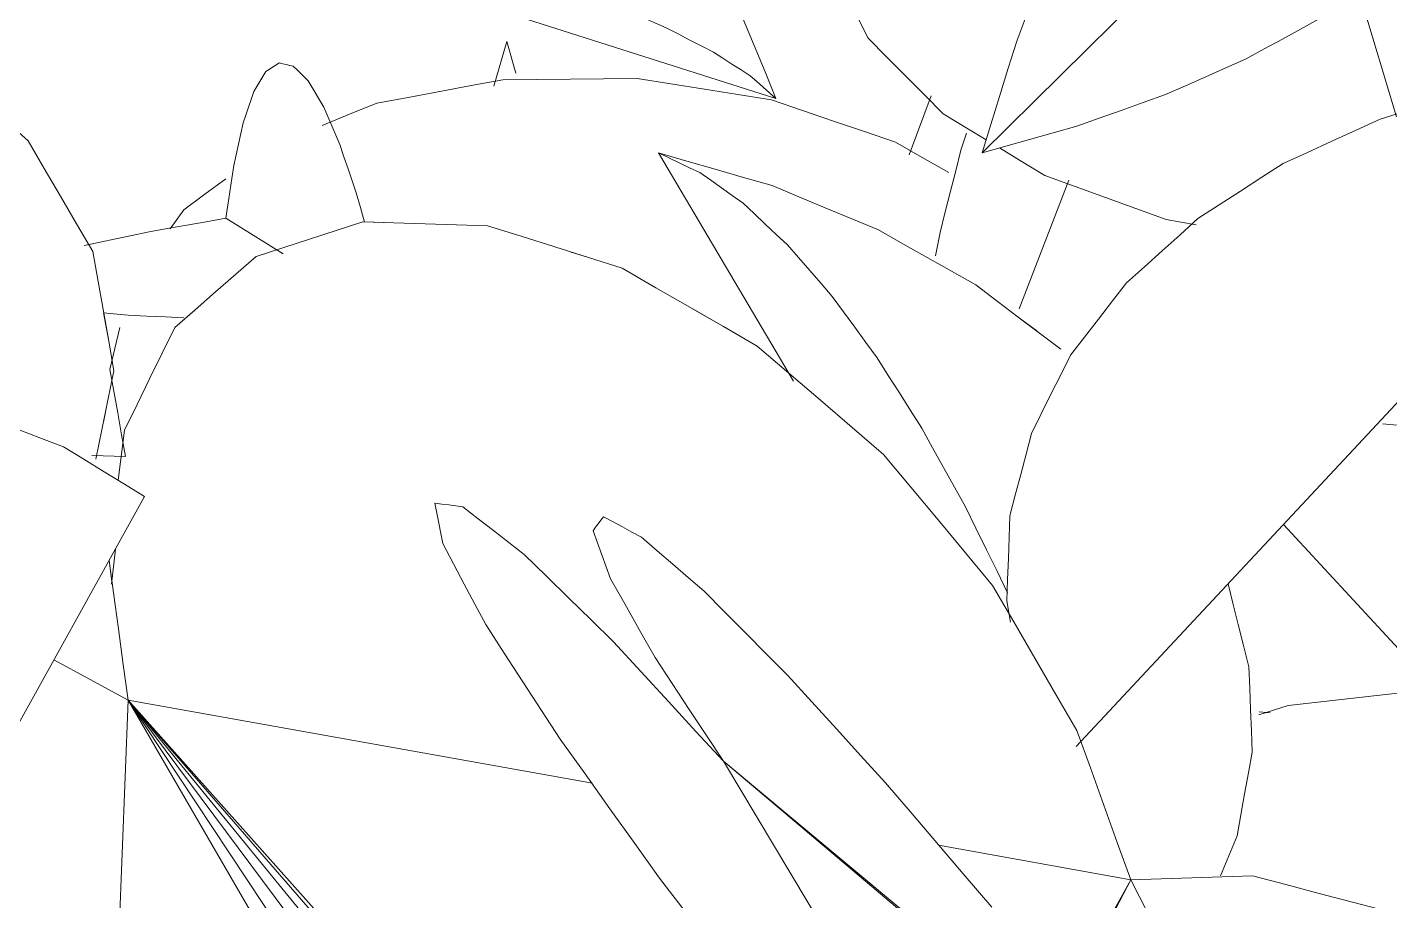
# Model space of a CAD drawing. Header units: metres. Extents: x -18.34 to -13.25, y -25.49 to -16.26.
# Drawn here: x -14.51803 to -14.46926, y -21.22806 to -21.19679 of the extents above; entities that cross this region are included whole.
import ezdxf

# ---------------------------------------------------------------- set-up
doc = ezdxf.new("R2010")
doc.units = ezdxf.units.M
doc.layers.add('Importações nas famílias', color=7, linetype='Continuous', lineweight=5)
doc.layers.add('Vegetação', color=7, linetype='Continuous', lineweight=5)

# ---------------------------------------------------------------- blocks, each defined once
blk = doc.blocks.new('Planta_pergolado_12200 - plantas pergolado_skp_Component_12-V3495-Pavimento 02 - Executivo')
at = {"layer": 'Importações nas famílias', "color": 9}
for p, q in [((0.12221, 0.078931), (0.121752, 0.078163)), ((0.121689, 0.078058), (0.121294, 0.077395)), ((0.120836, 0.076627), (0.120378, 0.075859))]:
    blk.add_line(p, q, dxfattribs=at)
at = {"layer": 'Importações nas famílias', "color": 9, "flags": 128}
for points in [[(0.132108, 0.086343), (0.131421, 0.086087), (0.130734, 0.085832), (0.130047, 0.085577), (0.129423, 0.085345)], [(0.133522, 0.08655), (0.132815, 0.086446), (0.132108, 0.086343)], [(0.120378, 0.075859), (0.120008, 0.075001), (0.119639, 0.074143), (0.119269, 0.073285), (0.118899, 0.072427)], [(0.118899, 0.072427), (0.118627, 0.071499), (0.118354, 0.070571), (0.118081, 0.069644), (0.117809, 0.068716)], [(0.117809, 0.068716), (0.11764, 0.06774), (0.11747, 0.066764)]]:
    blk.add_lwpolyline(points, dxfattribs=at)
blk = doc.blocks.new('Planta_pergolado_12200 - plantas pergolado_skp_Component_16-V3498-Pavimento 02 - Executivo')
blk.add_blockref('Planta_pergolado_12200 - plantas pergolado_skp_Component_12-V3495-Pavimento 02 - Executivo', (0, 0))
blk = doc.blocks.new('Planta_pergolado_12200 - plantas pergolado_skp_Component_17-V1516-Pavimento 02 - Executivo')
at = {"layer": 'Importações nas famílias', "color": 9}
for p, q in [((0.132379, 0.092877), (0.127242, 0.086978)), ((0.12142, 0.048829), (0.120741, 0.049209)), ((0.129258, 0.047032), (0.129164, 0.048161)), ((0.133467, 0.048161), (0.13229, 0.048161))]:
    blk.add_line(p, q, dxfattribs=at)
at = {"layer": 'Importações nas famílias', "color": 9, "flags": 128}
for points in [[(0.115917, 0.072677), (0.116325, 0.073615), (0.116733, 0.074554)], [(0.114955, 0.068383), (0.115195, 0.069456), (0.115436, 0.07053), (0.115676, 0.071603), (0.115917, 0.072677)], [(0.114729, 0.063842), (0.114785, 0.064977), (0.114842, 0.066113), (0.114898, 0.067248), (0.114955, 0.068383)], [(0.115254, 0.059363), (0.115123, 0.060483), (0.114991, 0.061603), (0.11486, 0.062722), (0.114729, 0.063842)], [(0.116494, 0.055252), (0.116184, 0.05628), (0.115874, 0.057308), (0.115564, 0.058336), (0.115254, 0.059363)], [(0.11743, 0.05352), (0.116962, 0.054386), (0.116494, 0.055252)], [(0.120741, 0.049209), (0.120147, 0.049854), (0.119553, 0.050499)], [(0.129164, 0.048161), (0.128455, 0.047953), (0.127747, 0.047746), (0.127039, 0.047538), (0.12633, 0.047331)], [(0.12633, 0.047331), (0.125612, 0.04742), (0.124894, 0.04751)]]:
    blk.add_lwpolyline(points, dxfattribs=at)
blk = doc.blocks.new('Planta_pergolado_12200 - plantas pergolado_skp_Component_16-V3500-Pavimento 02 - Executivo')
blk.add_blockref('Planta_pergolado_12200 - plantas pergolado_skp_Component_17-V1516-Pavimento 02 - Executivo', (0, 0))
blk = doc.blocks.new('Planta_pergolado_12200 - plantas pergolado_skp_Component_12-V1529-Pavimento 02 - Executivo')
at = {"layer": 'Importações nas famílias', "color": 9}
for p, q in [((0.108636, 0.037644), (0.114887, 0.068529)), ((0.106011, 0.062078), (0.105502, 0.061407))]:
    blk.add_line(p, q, dxfattribs=at)
at = {"layer": 'Importações nas famílias', "color": 9, "flags": 128}
for points in [[(0.114887, 0.068529), (0.114049, 0.068072), (0.11321, 0.067614), (0.112371, 0.067157), (0.111533, 0.0667)], [(0.114232, 0.067594), (0.114396, 0.067828), (0.11456, 0.068062), (0.114723, 0.068295), (0.114887, 0.068529)], [(0.113579, 0.066286), (0.113742, 0.066613), (0.113905, 0.06694), (0.114069, 0.067267), (0.114232, 0.067594)], [(0.111533, 0.0667), (0.110787, 0.066158), (0.110042, 0.065616), (0.109296, 0.065074), (0.108551, 0.064532)], [(0.112934, 0.064619), (0.113095, 0.065036), (0.113256, 0.065453), (0.113418, 0.06587), (0.113579, 0.066286)], [(0.108551, 0.064532), (0.107916, 0.063919), (0.107281, 0.063305), (0.106646, 0.062692), (0.106011, 0.062078)], [(0.112306, 0.062612), (0.112463, 0.063114), (0.11262, 0.063616), (0.112777, 0.064118), (0.112934, 0.064619)], [(0.111702, 0.060287), (0.111853, 0.060868), (0.112004, 0.06145), (0.112155, 0.062031), (0.112306, 0.062612)], [(0.111127, 0.05767), (0.111271, 0.058324), (0.111414, 0.058978), (0.111558, 0.059633), (0.111702, 0.060287)], [(0.110589, 0.054789), (0.110723, 0.055509), (0.110858, 0.05623), (0.110993, 0.05695), (0.111127, 0.05767)], [(0.110093, 0.051678), (0.110217, 0.052456), (0.110341, 0.053234), (0.110465, 0.054011), (0.110589, 0.054789)], [(0.109645, 0.04837), (0.109757, 0.049197), (0.109869, 0.050024), (0.109981, 0.050851), (0.110093, 0.051678)], [(0.10925, 0.044902), (0.109349, 0.045769), (0.109448, 0.046636), (0.109546, 0.047503), (0.109645, 0.04837)], [(0.108912, 0.041313), (0.108997, 0.04221), (0.109081, 0.043107), (0.109166, 0.044004), (0.10925, 0.044902)], [(0.108636, 0.037646), (0.108705, 0.03856), (0.108774, 0.039477), (0.108843, 0.040395), (0.108912, 0.041313)]]:
    blk.add_lwpolyline(points, dxfattribs=at)
blk = doc.blocks.new('Planta_pergolado_12200 - plantas pergolado_skp_Component_12-V3510-Pavimento 02 - Executivo')
at = {"layer": 'Importações nas famílias', "color": 9}
for p, q in [((0.121017, 0.077394), (0.116555, 0.078582)), ((0.115359, 0.075004), (0.115944, 0.074878)), ((0.118756, 0.074483), (0.11956, 0.074414))]:
    blk.add_line(p, q, dxfattribs=at)
at = {"layer": 'Importações nas famílias', "color": 9, "flags": 128}
blk.add_lwpolyline([(0.115944, 0.074878), (0.116647, 0.074779), (0.11735, 0.07468), (0.118053, 0.074582), (0.118756, 0.074483)], dxfattribs=at)
blk = doc.blocks.new('Planta_pergolado_12200 - plantas pergolado_skp_Component_17-V3511-Pavimento 02 - Executivo')
at = {"layer": 'Importações nas famílias', "color": 9}
for p, q in [((0.113253, 0.089268), (0.108823, 0.087394)), ((0.11758, 0.082986), (0.117515, 0.081969))]:
    blk.add_line(p, q, dxfattribs=at)
at = {"layer": 'Importações nas famílias', "color": 9, "flags": 128}
for points in [[(0.117515, 0.081969), (0.117258, 0.080917), (0.117002, 0.079866), (0.116745, 0.078815), (0.116488, 0.077764)], [(0.116488, 0.077764), (0.116065, 0.076862), (0.115732, 0.076151)], [(0.115511, 0.075679), (0.115219, 0.075057), (0.114796, 0.074155)], [(0.114796, 0.074155), (0.114236, 0.073463), (0.113675, 0.072771), (0.113114, 0.07208), (0.112554, 0.071388)], [(0.112554, 0.071388), (0.111894, 0.070953), (0.111234, 0.070519), (0.110574, 0.070085), (0.109914, 0.06965)]]:
    blk.add_lwpolyline(points, dxfattribs=at)
blk = doc.blocks.new('Planta_pergolado_12200 - plantas pergolado_skp_Component_16-V3512-Pavimento 02 - Executivo')
for name in ['Planta_pergolado_12200 - plantas pergolado_skp_Component_17-V3511-Pavimento 02 - Executivo', 'Planta_pergolado_12200 - plantas pergolado_skp_Component_12-V3510-Pavimento 02 - Executivo', 'Planta_pergolado_12200 - plantas pergolado_skp_Component_12-V1529-Pavimento 02 - Executivo']:
    blk.add_blockref(name, (0, 0))
blk = doc.blocks.new('Planta_pergolado_12200 - plantas pergolado_skp_Component_12-V1537-Pavimento 02 - Executivo')
at = {"layer": 'Importações nas famílias', "color": 9}
for p, q in [((0.115957, 0.075592), (0.101783, 0.087124)), ((0.098702, 0.081539), (0.09924, 0.081162))]:
    blk.add_line(p, q, dxfattribs=at)
at = {"layer": 'Importações nas famílias', "color": 9, "flags": 128}
for points in [[(0.10513, 0.091108), (0.104682, 0.091324), (0.104233, 0.091541), (0.103785, 0.091758), (0.103336, 0.091975)], [(0.1069, 0.089866), (0.106458, 0.090176), (0.106015, 0.090487), (0.105573, 0.090797), (0.10513, 0.091108)], [(0.108626, 0.088263), (0.108195, 0.088664), (0.107763, 0.089064), (0.107332, 0.089465), (0.1069, 0.089866)], [(0.11029, 0.086318), (0.109874, 0.086804), (0.109458, 0.08729), (0.109042, 0.087777), (0.108626, 0.088263)], [(0.111871, 0.084051), (0.111476, 0.084618), (0.111081, 0.085184), (0.110685, 0.085751), (0.11029, 0.086318)], [(0.113354, 0.081488), (0.112983, 0.082129), (0.112613, 0.08277), (0.112242, 0.08341), (0.111871, 0.084051)], [(0.114721, 0.078658), (0.114379, 0.079366), (0.114038, 0.080073), (0.113696, 0.080781), (0.113354, 0.081488)], [(0.09924, 0.081162), (0.099901, 0.080808), (0.100562, 0.080454), (0.101222, 0.080099), (0.101883, 0.079745)], [(0.101883, 0.079745), (0.10265, 0.079422), (0.103418, 0.079098), (0.104185, 0.078775), (0.104952, 0.078451)], [(0.115957, 0.075592), (0.115648, 0.076359), (0.115339, 0.077125), (0.11503, 0.077892), (0.114721, 0.078658)], [(0.104952, 0.078451), (0.105808, 0.078166), (0.106664, 0.077881), (0.10752, 0.077596), (0.108376, 0.07731)], [(0.108376, 0.07731), (0.1093, 0.07707), (0.110224, 0.07683), (0.111149, 0.07659), (0.112073, 0.07635)], [(0.112073, 0.07635), (0.113044, 0.07616), (0.114015, 0.075971), (0.114986, 0.075781), (0.115957, 0.075592)]]:
    blk.add_lwpolyline(points, dxfattribs=at)
blk = doc.blocks.new('Planta_pergolado_12200 - plantas pergolado_skp_Component_16-V3514-Pavimento 02 - Executivo')
blk.add_blockref('Planta_pergolado_12200 - plantas pergolado_skp_Component_12-V1537-Pavimento 02 - Executivo', (0, 0))
blk = doc.blocks.new('Planta_pergolado_12200 - plantas pergolado_skp_Component_12-V2591-Pavimento 02 - Executivo')
at = {"layer": 'Importações nas famílias', "color": 9}
blk.add_line((0.117132, 0.064813), (0.124238, 0.070134), dxfattribs=at)
at = {"layer": 'Importações nas famílias', "color": 9, "flags": 128}
for points in [[(0.134935, 0.086758), (0.134228, 0.086654), (0.133522, 0.08655), (0.132815, 0.086446), (0.132108, 0.086343)], [(0.137773, 0.086559), (0.137063, 0.086608), (0.136354, 0.086658), (0.135644, 0.086708), (0.134935, 0.086758)], [(0.132108, 0.086343), (0.131421, 0.086087), (0.130734, 0.085832), (0.130047, 0.085577), (0.129423, 0.085345)], [(0.139165, 0.086153), (0.138469, 0.086356), (0.137773, 0.086559)], [(0.12221, 0.078931), (0.121752, 0.078163), (0.121294, 0.077395), (0.120836, 0.076627), (0.120378, 0.075859)], [(0.127804, 0.076318), (0.128482, 0.076748), (0.12916, 0.077178), (0.129837, 0.077607), (0.130515, 0.078037)], [(0.125344, 0.07458), (0.125959, 0.075014), (0.126574, 0.075449), (0.127189, 0.075883), (0.127804, 0.076318)], [(0.120378, 0.075859), (0.120008, 0.075001), (0.119639, 0.074143), (0.119269, 0.073285), (0.118899, 0.072427)], [(0.123161, 0.072841), (0.123707, 0.073276), (0.124252, 0.07371), (0.124798, 0.074145), (0.125344, 0.07458)], [(0.121279, 0.071122), (0.12175, 0.071552), (0.12222, 0.071982), (0.12269, 0.072411), (0.123161, 0.072841)], [(0.118899, 0.072427), (0.118627, 0.071499), (0.118354, 0.070571), (0.118081, 0.069644), (0.117809, 0.068716)], [(0.11972, 0.069441), (0.12011, 0.069861), (0.1205, 0.070282), (0.12089, 0.070702), (0.121279, 0.071122)], [(0.118501, 0.067818), (0.118806, 0.068223), (0.119111, 0.068629), (0.119415, 0.069035), (0.11972, 0.069441)], [(0.117809, 0.068716), (0.11764, 0.06774), (0.11747, 0.066764), (0.117301, 0.065789), (0.117132, 0.064813)], [(0.117635, 0.066269), (0.117851, 0.066656), (0.118068, 0.067043), (0.118284, 0.06743), (0.118501, 0.067818)], [(0.117132, 0.064813), (0.117258, 0.065177), (0.117383, 0.065541), (0.117509, 0.065905), (0.117635, 0.066269)]]:
    blk.add_lwpolyline(points, dxfattribs=at)
blk = doc.blocks.new('Planta_pergolado_12200 - plantas pergolado_skp_Component_16-V3522-Pavimento 02 - Executivo')
blk.add_blockref('Planta_pergolado_12200 - plantas pergolado_skp_Component_12-V2591-Pavimento 02 - Executivo', (0, 0))
blk = doc.blocks.new('Planta_pergolado_12200 - plantas pergolado_skp_Component_12-V1559-Pavimento 02 - Executivo')
at = {"layer": 'Importações nas famílias', "color": 9}
for p, q in [((0.098646, 0.083348), (0.097927, 0.084368)), ((0.097927, 0.084368), (0.09874, 0.084022))]:
    blk.add_line(p, q, dxfattribs=at)
blk = doc.blocks.new('Planta_pergolado_12200 - plantas pergolado_skp_Component_12-V1560-Pavimento 02 - Executivo')
at = {"layer": 'Importações nas famílias', "color": 9}
blk.add_line((0.107025, 0.090846), (0.10616, 0.09229), dxfattribs=at)
blk = doc.blocks.new('Planta_pergolado_12200 - plantas pergolado_skp_Component_16-V3531-Pavimento 02 - Executivo')
for name in ['Planta_pergolado_12200 - plantas pergolado_skp_Component_12-V1560-Pavimento 02 - Executivo', 'Planta_pergolado_12200 - plantas pergolado_skp_Component_12-V1559-Pavimento 02 - Executivo']:
    blk.add_blockref(name, (0, 0))
blk = doc.blocks.new('Planta_pergolado_12200 - plantas pergolado_skp_Component_12-V3532-Pavimento 02 - Executivo')
at = {"layer": 'Importações nas famílias', "color": 9}
blk.add_line((0.124676, 0.089019), (0.124475, 0.088811), dxfattribs=at)
blk = doc.blocks.new('Planta_pergolado_12200 - plantas pergolado_skp_Component_16-V3534-Pavimento 02 - Executivo')
blk.add_blockref('Planta_pergolado_12200 - plantas pergolado_skp_Component_12-V3532-Pavimento 02 - Executivo', (0, 0))
blk = doc.blocks.new('Planta_pergolado_12200 - plantas pergolado_skp_-V3540-Pavimento 02 - Executivo')
for name in ['Planta_pergolado_12200 - plantas pergolado_skp_Component_16-V3534-Pavimento 02 - Executivo', 'Planta_pergolado_12200 - plantas pergolado_skp_Component_16-V3531-Pavimento 02 - Executivo']:
    blk.add_blockref(name, (0, 0))
blk = doc.blocks.new('Planta_pergolado_12200 - plantas pergolado_skp_-V3541-Pavimento 02 - Executivo')
at = {"xscale": 1.254472261797389, "yscale": 1.254472261797389, "zscale": 1.254472261797389, "rotation": 44.99999999999149}
blk.add_blockref('Planta_pergolado_12200 - plantas pergolado_skp_-V3540-Pavimento 02 - Executivo', (0.101937, -0.102346), dxfattribs=at)
for name in ['Planta_pergolado_12200 - plantas pergolado_skp_Component_16-V3522-Pavimento 02 - Executivo', 'Planta_pergolado_12200 - plantas pergolado_skp_Component_16-V3498-Pavimento 02 - Executivo', 'Planta_pergolado_12200 - plantas pergolado_skp_Component_16-V3514-Pavimento 02 - Executivo', 'Planta_pergolado_12200 - plantas pergolado_skp_Component_16-V3512-Pavimento 02 - Executivo', 'Planta_pergolado_12200 - plantas pergolado_skp_Component_16-V3500-Pavimento 02 - Executivo']:
    blk.add_blockref(name, (0, 0))
blk = doc.blocks.new('Planta_pergolado_12200 - plantas pergolado_skp_-V3560-Pavimento 02 - Executivo')
at = {"rotation": 89.9999999999999}
blk.add_blockref('Planta_pergolado_12200 - plantas pergolado_skp_-V3541-Pavimento 02 - Executivo', (0.274037, 0.01573), dxfattribs=at)
blk = doc.blocks.new('Planta_pergolado_12200 - plantas pergolado_skp_Component_17-V3613-Pavimento 02 - Executivo')
at = {"layer": 'Importações nas famílias', "color": 9, "flags": 128}
for points in [[(0.053944, 0.164469), (0.053267, 0.165407), (0.05259, 0.166345), (0.051912, 0.167283), (0.051235, 0.168221)], [(0.057394, 0.161914), (0.056532, 0.162553), (0.055669, 0.163191), (0.054807, 0.16383), (0.053944, 0.164469)], [(0.061288, 0.160775), (0.060315, 0.16106), (0.059341, 0.161345), (0.058368, 0.161629), (0.057394, 0.161914)], [(0.064293, 0.161057), (0.063292, 0.160963), (0.06229, 0.160869), (0.061288, 0.160775)]]:
    blk.add_lwpolyline(points, dxfattribs=at)
blk = doc.blocks.new('Planta_pergolado_12200 - plantas pergolado_skp_Component_16-V3614-Pavimento 02 - Executivo')
blk.add_blockref('Planta_pergolado_12200 - plantas pergolado_skp_Component_17-V3613-Pavimento 02 - Executivo', (0, 0))
blk = doc.blocks.new('Planta_pergolado_12200 - plantas pergolado_skp_Component_12-V1672-Pavimento 02 - Executivo')
at = {"layer": 'Importações nas famílias', "color": 9}
for p, q in [((0.066413, 0.130007), (0.065717, 0.130209)), ((0.045076, 0.108464), (0.070319, 0.127365))]:
    blk.add_line(p, q, dxfattribs=at)
at = {"layer": 'Importações nas famílias', "color": 9, "flags": 128}
for points in [[(0.062879, 0.130409), (0.062173, 0.130305), (0.061466, 0.130201), (0.060759, 0.130097), (0.060053, 0.129993)], [(0.065717, 0.130209), (0.065008, 0.130259), (0.064298, 0.130309), (0.063589, 0.130359), (0.062879, 0.130409)], [(0.060053, 0.129993), (0.059366, 0.129738), (0.058679, 0.129483), (0.057991, 0.129227), (0.057304, 0.128972)], [(0.057304, 0.128972), (0.056653, 0.128571), (0.056001, 0.128171), (0.05535, 0.12777), (0.054699, 0.127369)], [(0.054699, 0.127369), (0.054098, 0.126832), (0.053497, 0.126296), (0.052897, 0.125759), (0.052296, 0.125222)], [(0.052296, 0.125222), (0.051761, 0.124562), (0.051225, 0.123902), (0.05069, 0.123242), (0.050154, 0.122582)], [(0.050154, 0.122582), (0.049696, 0.121814), (0.049238, 0.121046), (0.04878, 0.120278), (0.048322, 0.119509)], [(0.048322, 0.119509), (0.047953, 0.118651), (0.047583, 0.117794), (0.047214, 0.116936), (0.046844, 0.116078)], [(0.046844, 0.116078), (0.046571, 0.11515), (0.046299, 0.114222), (0.046026, 0.113294), (0.045753, 0.112367)], [(0.045753, 0.112367), (0.045584, 0.111391), (0.045415, 0.110415), (0.045245, 0.109439), (0.045076, 0.108464)]]:
    blk.add_lwpolyline(points, dxfattribs=at)
blk = doc.blocks.new('Planta_pergolado_12200 - plantas pergolado_skp_Component_12-V3615-Pavimento 02 - Executivo')
at = {"layer": 'Importações nas famílias', "color": 9}
blk.add_line((0.055805, 0.157604), (0.056779, 0.155563), dxfattribs=at)
at = {"layer": 'Importações nas famílias', "color": 9, "flags": 128}
for points in [[(0.057227, 0.162218), (0.057057, 0.161703), (0.056886, 0.161187), (0.056715, 0.160672), (0.056544, 0.160157)], [(0.059387, 0.1605), (0.059395, 0.160996), (0.059401, 0.161335)], [(0.059271, 0.158638), (0.059309, 0.159259), (0.059348, 0.159879), (0.059387, 0.1605)], [(0.056544, 0.160157), (0.056359, 0.159518), (0.056175, 0.15888), (0.05599, 0.158242), (0.055805, 0.157604)], [(0.054014, 0.15753), (0.053652, 0.15749), (0.05329, 0.15745), (0.052929, 0.15741), (0.052567, 0.15737)], [(0.055805, 0.157604), (0.055357, 0.157585), (0.05491, 0.157567), (0.054462, 0.157549), (0.054014, 0.15753)], [(0.051482, 0.157124), (0.051304, 0.157042), (0.051126, 0.15696), (0.050948, 0.156878), (0.05077, 0.156796)], [(0.052567, 0.15737), (0.052296, 0.157309), (0.052024, 0.157247), (0.051753, 0.157186), (0.051482, 0.157124)], [(0.05077, 0.156796), (0.050687, 0.156694), (0.050605, 0.156592), (0.050522, 0.15649), (0.050439, 0.156388)], [(0.050439, 0.156388), (0.050453, 0.156267), (0.050467, 0.156147), (0.05048, 0.156026), (0.050494, 0.155906)], [(0.050494, 0.155906), (0.050603, 0.155768), (0.050713, 0.15563), (0.050823, 0.155492), (0.050932, 0.155355)], [(0.050932, 0.155355), (0.051137, 0.155201), (0.051342, 0.155047), (0.051546, 0.154894), (0.051751, 0.15474)], [(0.051751, 0.15474), (0.052048, 0.154573), (0.052345, 0.154405), (0.052642, 0.154237), (0.052939, 0.15407)], [(0.052939, 0.15407), (0.053326, 0.15389), (0.053712, 0.15371), (0.054099, 0.15353), (0.054485, 0.15335)], [(0.054485, 0.15335), (0.054957, 0.15316), (0.055428, 0.15297)]]:
    blk.add_lwpolyline(points, dxfattribs=at)
blk = doc.blocks.new('Planta_pergolado_12200 - plantas pergolado_skp_Component_16-V3617-Pavimento 02 - Executivo')
for name in ['Planta_pergolado_12200 - plantas pergolado_skp_Component_12-V3615-Pavimento 02 - Executivo', 'Planta_pergolado_12200 - plantas pergolado_skp_Component_12-V1672-Pavimento 02 - Executivo']:
    blk.add_blockref(name, (0, 0))
blk = doc.blocks.new('Planta_pergolado_12200 - plantas pergolado_skp_Component_12-V1701-Pavimento 02 - Executivo')
at = {"layer": 'Importações nas famílias', "color": 9}
blk.add_line((0.054861, 0.113953), (0.057632, 0.108147), dxfattribs=at)
at = {"layer": 'Importações nas famílias', "color": 9, "flags": 128}
for points in [[(0.058442, 0.116849), (0.058451, 0.117345), (0.058459, 0.117841), (0.058467, 0.118336)], [(0.058288, 0.114367), (0.058326, 0.114987), (0.058365, 0.115608), (0.058404, 0.116229), (0.058442, 0.116849)], [(0.055415, 0.115868), (0.05523, 0.115229), (0.055046, 0.114591), (0.054861, 0.113953)], [(0.058015, 0.111443), (0.058083, 0.112174), (0.058151, 0.112905), (0.058219, 0.113636), (0.058288, 0.114367)], [(0.053069, 0.11388), (0.052708, 0.11384), (0.052346, 0.113799)], [(0.054861, 0.113953), (0.054413, 0.113935), (0.053965, 0.113916), (0.053517, 0.113898), (0.053069, 0.11388)], [(0.049769, 0.111979), (0.049878, 0.111842), (0.049988, 0.111704)], [(0.049988, 0.111704), (0.050193, 0.11155), (0.050397, 0.111396), (0.050602, 0.111243), (0.050806, 0.111089)], [(0.057632, 0.108147), (0.057728, 0.108971), (0.057823, 0.109795), (0.057919, 0.110619), (0.058015, 0.111443)], [(0.050806, 0.111089), (0.051103, 0.110922), (0.051401, 0.110754), (0.051698, 0.110586), (0.051995, 0.110419)], [(0.051995, 0.110419), (0.052381, 0.110239), (0.052768, 0.110059), (0.053154, 0.109879), (0.053541, 0.109699)], [(0.053541, 0.109699), (0.054012, 0.109509), (0.054484, 0.109319), (0.054955, 0.109129), (0.055427, 0.108939)], [(0.055427, 0.108939), (0.055978, 0.108741), (0.056529, 0.108543), (0.05708, 0.108345), (0.057632, 0.108147)]]:
    blk.add_lwpolyline(points, dxfattribs=at)
blk = doc.blocks.new('Planta_pergolado_12200 - plantas pergolado_skp_Component_17-V3639-Pavimento 02 - Executivo')
at = {"layer": 'Importações nas famílias', "color": 9}
blk.add_line((0.068189, 0.12046), (0.068597, 0.121398), dxfattribs=at)
at = {"layer": 'Importações nas famílias', "color": 9, "flags": 128}
for points in [[(0.067227, 0.116166), (0.067467, 0.117239), (0.067708, 0.118313), (0.067948, 0.119386), (0.068189, 0.12046)], [(0.067016, 0.111919), (0.067057, 0.11276), (0.067114, 0.113896), (0.06717, 0.115031), (0.067227, 0.116166)], [(0.069702, 0.101304), (0.069235, 0.102169), (0.068767, 0.103035)], [(0.07505, 0.095851), (0.074371, 0.096232), (0.073811, 0.096545)]]:
    blk.add_lwpolyline(points, dxfattribs=at)
blk = doc.blocks.new('Planta_pergolado_12200 - plantas pergolado_skp_Component_16-V3640-Pavimento 02 - Executivo')
for name in ['Planta_pergolado_12200 - plantas pergolado_skp_Component_17-V3639-Pavimento 02 - Executivo', 'Planta_pergolado_12200 - plantas pergolado_skp_Component_12-V1701-Pavimento 02 - Executivo']:
    blk.add_blockref(name, (0, 0))
blk = doc.blocks.new('Planta_pergolado_12200 - plantas pergolado_skp_Component_17-V3658-Pavimento 02 - Executivo')
at = {"layer": 'Importações nas famílias', "color": 9}
for p, q in [((0.130615, 0.164133), (0.122344, 0.154634)), ((0.130104, 0.15407), (0.130615, 0.164133)), ((0.130231, 0.154108), (0.130615, 0.164133)), ((0.130534, 0.154198), (0.130615, 0.164133)), ((0.130615, 0.164133), (0.137865, 0.155806)), ((0.132065, 0.154614), (0.130615, 0.164133)), ((0.131506, 0.154466), (0.130615, 0.164133)), ((0.130976, 0.154243), (0.130615, 0.164133)), ((0.116177, 0.147552), (0.112754, 0.143621)), ((0.112754, 0.143621), (0.113637, 0.139325)), ((0.115123, 0.142588), (0.112754, 0.143621)), ((0.112754, 0.143621), (0.115161, 0.142634))]:
    blk.add_line(p, q, dxfattribs=at)
at = {"layer": 'Importações nas famílias', "color": 9, "flags": 128}
for points in [[(0.117729, 0.170166), (0.118429, 0.170432), (0.11913, 0.170698), (0.11983, 0.170964), (0.120531, 0.171229)], [(0.120531, 0.171229), (0.121251, 0.1712), (0.121971, 0.17117), (0.122691, 0.17114), (0.123411, 0.17111)], [(0.123411, 0.17111), (0.124102, 0.170787), (0.124793, 0.170463), (0.125484, 0.17014), (0.126174, 0.169817)], [(0.115196, 0.167993), (0.115829, 0.168536), (0.116462, 0.169079), (0.117095, 0.169623), (0.117729, 0.170166)], [(0.126174, 0.169817), (0.126789, 0.169222), (0.127145, 0.168876)], [(0.113106, 0.164857), (0.113628, 0.165641), (0.114151, 0.166425), (0.114673, 0.167209), (0.115196, 0.167993)], [(0.128678, 0.167359), (0.129127, 0.166611), (0.129623, 0.165785), (0.130119, 0.164959), (0.130615, 0.164133)], [(0.130615, 0.164133), (0.131069, 0.165215), (0.131489, 0.166216)], [(0.1116, 0.160974), (0.111976, 0.161945), (0.112353, 0.162916), (0.112729, 0.163886), (0.113106, 0.164857)], [(0.110782, 0.156606), (0.110986, 0.157698), (0.111191, 0.15879), (0.111395, 0.159882), (0.1116, 0.160974)], [(0.110706, 0.152053), (0.110725, 0.153191), (0.110744, 0.15433), (0.110763, 0.155468), (0.110782, 0.156606)], [(0.111379, 0.147624), (0.111211, 0.148731), (0.111043, 0.149838), (0.110874, 0.150946), (0.110706, 0.152053)], [(0.112754, 0.143621), (0.11241, 0.144622), (0.112066, 0.145622), (0.111723, 0.146623), (0.111379, 0.147624)], [(0.110153, 0.14166), (0.110803, 0.14215), (0.111453, 0.14264), (0.112104, 0.143131), (0.112754, 0.143621)], [(0.107962, 0.138702), (0.108509, 0.139441), (0.109057, 0.140181), (0.109605, 0.14092), (0.110153, 0.14166)]]:
    blk.add_lwpolyline(points, dxfattribs=at)
blk = doc.blocks.new('Planta_pergolado_12200 - plantas pergolado_skp_Component_16-V3659-Pavimento 02 - Executivo')
blk.add_blockref('Planta_pergolado_12200 - plantas pergolado_skp_Component_17-V3658-Pavimento 02 - Executivo', (0, 0))
blk = doc.blocks.new('Planta_pergolado_12200 - plantas pergolado_skp_Component_17-V3660-Pavimento 02 - Executivo')
at = {"layer": 'Importações nas famílias', "color": 9}
for p, q in [((0.114786, 0.130871), (0.11925, 0.152901)), ((0.114979, 0.131085), (0.11925, 0.152901)), ((0.11925, 0.152901), (0.12208, 0.13239))]:
    blk.add_line(p, q, dxfattribs=at)
at = {"layer": 'Importações nas famílias', "color": 9, "flags": 128}
for points in [[(0.120418, 0.162558), (0.120548, 0.162694), (0.120677, 0.16283), (0.120806, 0.162967), (0.120936, 0.163103)], [(0.120936, 0.163103), (0.121064, 0.16286), (0.121192, 0.162617), (0.121319, 0.162374), (0.121447, 0.162131)], [(0.119938, 0.160543), (0.120058, 0.161047), (0.120178, 0.16155), (0.120298, 0.162054), (0.120418, 0.162558)], [(0.121447, 0.162131), (0.121563, 0.16153), (0.121678, 0.160928), (0.121793, 0.160327), (0.121909, 0.159725)], [(0.119537, 0.157229), (0.119638, 0.158058), (0.119738, 0.158886), (0.119838, 0.159714), (0.119938, 0.160543)], [(0.117208, 0.158935), (0.117319, 0.159201), (0.11743, 0.159466), (0.117541, 0.159732), (0.117652, 0.159998)], [(0.117652, 0.159998), (0.117766, 0.159968), (0.11788, 0.159938), (0.117994, 0.159909), (0.118108, 0.159879)], [(0.118108, 0.159879), (0.118218, 0.159555), (0.118327, 0.159232), (0.118437, 0.158909), (0.118546, 0.158585)], [(0.121909, 0.159725), (0.122002, 0.158817), (0.122095, 0.157908), (0.122188, 0.157), (0.122281, 0.156091)], [(0.116806, 0.156761), (0.116907, 0.157305), (0.117007, 0.157848), (0.117107, 0.158391), (0.117208, 0.158935)], [(0.118546, 0.158585), (0.118643, 0.15799), (0.118741, 0.157395), (0.118838, 0.1568), (0.118935, 0.156205)], [(0.11925, 0.152901), (0.119322, 0.153983), (0.119393, 0.155065), (0.119465, 0.156147), (0.119537, 0.157229)], [(0.116475, 0.153626), (0.116558, 0.15441), (0.116641, 0.155194), (0.116724, 0.155977), (0.116806, 0.156761)], [(0.118935, 0.156205), (0.119014, 0.155379), (0.119092, 0.154553), (0.119171, 0.153727), (0.11925, 0.152901)], [(0.122281, 0.156091), (0.122343, 0.154953), (0.122406, 0.153815), (0.122469, 0.152678), (0.122531, 0.15154)], [(0.116237, 0.149742), (0.116296, 0.150713), (0.116356, 0.151684), (0.116416, 0.152655), (0.116475, 0.153626)], [(0.122531, 0.15154), (0.122558, 0.150269), (0.122585, 0.148999), (0.122612, 0.147729), (0.122639, 0.146459)], [(0.116107, 0.145375), (0.116139, 0.146467), (0.116172, 0.147559), (0.116204, 0.14865), (0.116237, 0.149742)]]:
    blk.add_lwpolyline(points, dxfattribs=at)
blk = doc.blocks.new('Planta_pergolado_12200 - plantas pergolado_skp_Component_16-V3661-Pavimento 02 - Executivo')
blk.add_blockref('Planta_pergolado_12200 - plantas pergolado_skp_Component_17-V3660-Pavimento 02 - Executivo', (0, 0))
blk = doc.blocks.new('Planta_pergolado_12200 - plantas pergolado_skp_Component_17-V3670-Pavimento 02 - Executivo')
at = {"layer": 'Importações nas famílias', "color": 9, "flags": 128}
for points in [[(0.117729, 0.170166), (0.118429, 0.170432), (0.11913, 0.170698), (0.11983, 0.170964), (0.120531, 0.171229)], [(0.120531, 0.171229), (0.121251, 0.1712), (0.121971, 0.17117), (0.122691, 0.17114), (0.123411, 0.17111)], [(0.123411, 0.17111), (0.124102, 0.170787), (0.124793, 0.170463), (0.125484, 0.17014), (0.126174, 0.169817)], [(0.115196, 0.167993), (0.115829, 0.168536), (0.116462, 0.169079), (0.117095, 0.169623), (0.117729, 0.170166)], [(0.126174, 0.169817), (0.126789, 0.169222), (0.127145, 0.168876)], [(0.114151, 0.166425), (0.114673, 0.167209), (0.115196, 0.167993)], [(0.128678, 0.167359), (0.129127, 0.166611), (0.129623, 0.165785)], [(0.113106, 0.164857), (0.113628, 0.165641), (0.113915, 0.166071)], [(0.112353, 0.162916), (0.112729, 0.163886), (0.113106, 0.164857)], [(0.1116, 0.160974), (0.111976, 0.161945), (0.112321, 0.162832)], [(0.110782, 0.156606), (0.110986, 0.157698), (0.111191, 0.15879), (0.111395, 0.159882), (0.1116, 0.160974)], [(0.110706, 0.152053), (0.110725, 0.153191), (0.110744, 0.15433), (0.110763, 0.155468), (0.110782, 0.156606)], [(0.111043, 0.149838), (0.110874, 0.150946), (0.110706, 0.152053)], [(0.111379, 0.147624), (0.111211, 0.148731), (0.111058, 0.149736)], [(0.112066, 0.145622), (0.111723, 0.146623), (0.111379, 0.147624)], [(0.110153, 0.14166), (0.110803, 0.14215), (0.111453, 0.14264)], [(0.107962, 0.138702), (0.108509, 0.139441), (0.109057, 0.140181), (0.109605, 0.14092), (0.110153, 0.14166)]]:
    blk.add_lwpolyline(points, dxfattribs=at)
blk = doc.blocks.new('Planta_pergolado_12200 - plantas pergolado_skp_Component_16-V3671-Pavimento 02 - Executivo')
blk.add_blockref('Planta_pergolado_12200 - plantas pergolado_skp_Component_17-V3670-Pavimento 02 - Executivo', (0, 0))
blk = doc.blocks.new('Planta_pergolado_12200 - plantas pergolado_skp_-V3686-Pavimento 02 - Executivo')
for name in ['Planta_pergolado_12200 - plantas pergolado_skp_Component_16-V3659-Pavimento 02 - Executivo', 'Planta_pergolado_12200 - plantas pergolado_skp_Component_16-V3671-Pavimento 02 - Executivo', 'Planta_pergolado_12200 - plantas pergolado_skp_Component_16-V3661-Pavimento 02 - Executivo']:
    blk.add_blockref(name, (0, 0))
blk = doc.blocks.new('Planta_pergolado_12200 - plantas pergolado_skp_-V3687-Pavimento 02 - Executivo')
for name in ['Planta_pergolado_12200 - plantas pergolado_skp_Component_16-V3614-Pavimento 02 - Executivo', 'Planta_pergolado_12200 - plantas pergolado_skp_Component_16-V3617-Pavimento 02 - Executivo', 'Planta_pergolado_12200 - plantas pergolado_skp_Component_16-V3640-Pavimento 02 - Executivo']:
    blk.add_blockref(name, (0, 0))
at = {"xscale": 1.254472261797389, "yscale": 1.254472261797389, "zscale": 1.254472261797389, "rotation": 44.99999999999149}
blk.add_blockref('Planta_pergolado_12200 - plantas pergolado_skp_-V3686-Pavimento 02 - Executivo', (0.101937, -0.102346), dxfattribs=at)
blk = doc.blocks.new('Planta_pergolado_12200 - plantas pergolado_skp_Component_17-V3738-Pavimento 02 - Executivo')
at = {"layer": 'Importações nas famílias', "color": 9}
for p, q in [((0.041902, 0.193641), (0.041441, 0.194541)), ((0.049431, 0.183118), (0.049709, 0.183906)), ((0.064293, 0.161057), (0.063292, 0.160963))]:
    blk.add_line(p, q, dxfattribs=at)
at = {"layer": 'Importações nas famílias', "color": 9, "flags": 128}
for points in [[(0.044525, 0.19068), (0.04387, 0.19142), (0.043214, 0.19216), (0.042558, 0.192901), (0.041902, 0.193641)], [(0.046096, 0.189697), (0.045311, 0.190188), (0.044525, 0.19068)], [(0.048877, 0.177962), (0.049016, 0.179251), (0.049154, 0.18054), (0.049293, 0.181829), (0.049431, 0.183118)], [(0.049496, 0.172851), (0.049341, 0.174129), (0.049187, 0.175407), (0.049032, 0.176684), (0.048877, 0.177962)], [(0.051235, 0.168221), (0.0508, 0.169379), (0.050365, 0.170536), (0.049931, 0.171694), (0.049496, 0.172851)], [(0.053944, 0.164469), (0.053267, 0.165407), (0.05259, 0.166345), (0.051912, 0.167283), (0.051235, 0.168221)], [(0.057266, 0.162009), (0.056532, 0.162553), (0.055669, 0.163191), (0.054807, 0.16383), (0.053944, 0.164469)], [(0.061288, 0.160775), (0.060315, 0.16106), (0.059391, 0.16133)], [(0.06304, 0.160939), (0.06229, 0.160869), (0.061288, 0.160775)]]:
    blk.add_lwpolyline(points, dxfattribs=at)
blk = doc.blocks.new('Planta_pergolado_12200 - plantas pergolado_skp_Component_16-V3739-Pavimento 02 - Executivo')
blk.add_blockref('Planta_pergolado_12200 - plantas pergolado_skp_Component_17-V3738-Pavimento 02 - Executivo', (0, 0))
blk = doc.blocks.new('Planta_pergolado_12200 - plantas pergolado_skp_Component_17-V3760-Pavimento 02 - Executivo')
at = {"layer": 'Importações nas famílias', "color": 9}
for p, q in [((0.122704, 0.17114), (0.123411, 0.17111)), ((0.128678, 0.167359), (0.129004, 0.166816)), ((0.111396, 0.159887), (0.1116, 0.160974))]:
    blk.add_line(p, q, dxfattribs=at)
at = {"layer": 'Importações nas famílias', "color": 9, "flags": 128}
for points in [[(0.123411, 0.17111), (0.124102, 0.170787), (0.124793, 0.170463), (0.125484, 0.17014), (0.126174, 0.169817)], [(0.115196, 0.167993), (0.115829, 0.168536), (0.116462, 0.169079), (0.117095, 0.169623), (0.117693, 0.170136)], [(0.126174, 0.169817), (0.126789, 0.169222), (0.127145, 0.168876)], [(0.114151, 0.166425), (0.114673, 0.167209), (0.115196, 0.167993)], [(0.113106, 0.164857), (0.113628, 0.165641), (0.113915, 0.166071)], [(0.112353, 0.162916), (0.112729, 0.163886), (0.113106, 0.164857)], [(0.1116, 0.160974), (0.111976, 0.161945), (0.112321, 0.162832)]]:
    blk.add_lwpolyline(points, dxfattribs=at)
blk = doc.blocks.new('Planta_pergolado_12200 - plantas pergolado_skp_Component_16-V3761-Pavimento 02 - Executivo')
blk.add_blockref('Planta_pergolado_12200 - plantas pergolado_skp_Component_17-V3760-Pavimento 02 - Executivo', (0, 0))
blk = doc.blocks.new('Planta_pergolado_12200 - plantas pergolado_skp_Component_12-V3762-Pavimento 02 - Executivo')
at = {"layer": 'Importações nas famílias', "color": 9}
for p, q in [((0.091314, 0.144105), (0.09036, 0.144334)), ((0.104948, 0.138219), (0.1041, 0.138746)), ((0.107062, 0.136566), (0.106491, 0.137013))]:
    blk.add_line(p, q, dxfattribs=at)
at = {"layer": 'Importações nas famílias', "color": 9, "flags": 128}
for points in [[(0.09036, 0.144334), (0.089416, 0.14445), (0.088471, 0.144566), (0.087755, 0.144654)], [(0.094175, 0.143418), (0.093221, 0.143647), (0.092267, 0.143876), (0.091669, 0.14402)], [(0.097936, 0.14207), (0.096995, 0.142407), (0.096055, 0.142744), (0.095115, 0.143081), (0.094175, 0.143418)], [(0.101555, 0.140324), (0.10065, 0.140761), (0.099745, 0.141197), (0.09884, 0.141634), (0.097936, 0.14207)], [(0.10371, 0.138987), (0.103251, 0.139272), (0.102403, 0.139798), (0.101555, 0.140324)], [(0.10647, 0.13703), (0.105719, 0.137616), (0.104948, 0.138219)]]:
    blk.add_lwpolyline(points, dxfattribs=at)
blk = doc.blocks.new('Planta_pergolado_12200 - plantas pergolado_skp_Component_16-V3763-Pavimento 02 - Executivo')
blk.add_blockref('Planta_pergolado_12200 - plantas pergolado_skp_Component_12-V3762-Pavimento 02 - Executivo', (0, 0))
blk = doc.blocks.new('Planta_pergolado_12200 - plantas pergolado_skp_Component_17-V3767-Pavimento 02 - Executivo')
at = {"layer": 'Importações nas famílias', "color": 9}
for p, q in [((0.122704, 0.17114), (0.123411, 0.17111)), ((0.128678, 0.167359), (0.129004, 0.166816)), ((0.111396, 0.159887), (0.1116, 0.160974))]:
    blk.add_line(p, q, dxfattribs=at)
at = {"layer": 'Importações nas famílias', "color": 9, "flags": 128}
for points in [[(0.123411, 0.17111), (0.124102, 0.170787), (0.124793, 0.170463), (0.125484, 0.17014), (0.126174, 0.169817)], [(0.115196, 0.167993), (0.115829, 0.168536), (0.116462, 0.169079), (0.117095, 0.169623), (0.117693, 0.170136)], [(0.126174, 0.169817), (0.126789, 0.169222), (0.127145, 0.168876)], [(0.114151, 0.166425), (0.114673, 0.167209), (0.115196, 0.167993)], [(0.113106, 0.164857), (0.113628, 0.165641), (0.113915, 0.166071)], [(0.112353, 0.162916), (0.112729, 0.163886), (0.113106, 0.164857)], [(0.1116, 0.160974), (0.111976, 0.161945), (0.112321, 0.162832)]]:
    blk.add_lwpolyline(points, dxfattribs=at)
blk = doc.blocks.new('Planta_pergolado_12200 - plantas pergolado_skp_Component_16-V3768-Pavimento 02 - Executivo')
blk.add_blockref('Planta_pergolado_12200 - plantas pergolado_skp_Component_17-V3767-Pavimento 02 - Executivo', (0, 0))
blk = doc.blocks.new('Planta_pergolado_12200 - plantas pergolado_skp_-V3779-Pavimento 02 - Executivo')
for name in ['Planta_pergolado_12200 - plantas pergolado_skp_Component_16-V3761-Pavimento 02 - Executivo', 'Planta_pergolado_12200 - plantas pergolado_skp_Component_16-V3768-Pavimento 02 - Executivo', 'Planta_pergolado_12200 - plantas pergolado_skp_Component_16-V3763-Pavimento 02 - Executivo']:
    blk.add_blockref(name, (0, 0))
blk = doc.blocks.new('Planta_pergolado_12200 - plantas pergolado_skp_-V3780-Pavimento 02 - Executivo')
at = {"xscale": 1.254472261797389, "yscale": 1.254472261797389, "zscale": 1.254472261797389, "rotation": 44.99999999999149}
blk.add_blockref('Planta_pergolado_12200 - plantas pergolado_skp_-V3779-Pavimento 02 - Executivo', (0.101937, -0.102346), dxfattribs=at)
blk.add_blockref('Planta_pergolado_12200 - plantas pergolado_skp_Component_16-V3739-Pavimento 02 - Executivo', (0, 0))
blk = doc.blocks.new('Planta_pergolado_12200 - plantas pergolado_skp_-V3781-Pavimento 02 - Executivo')
at = {"rotation": 89.9999999999999}
for name in ['Planta_pergolado_12200 - plantas pergolado_skp_-V3687-Pavimento 02 - Executivo', 'Planta_pergolado_12200 - plantas pergolado_skp_-V3780-Pavimento 02 - Executivo']:
    blk.add_blockref(name, (0.696245, 0.01573), dxfattribs=at)
blk = doc.blocks.new('Planta_pergolado_12200 - plantas pergolado_skp_Component_12-V1983-Pavimento 02 - Executivo')
at = {"layer": 'Importações nas famílias', "color": 9}
for p, q in [((-0.22114, 0.223691), (-0.244821, 0.210531)), ((-0.238046, 0.208839), (-0.238547, 0.2086))]:
    blk.add_line(p, q, dxfattribs=at)
at = {"layer": 'Importações nas famílias', "color": 9, "flags": 128}
for points in [[(-0.219364, 0.220782), (-0.219808, 0.221509), (-0.220252, 0.222237), (-0.220696, 0.222964), (-0.22114, 0.223691)], [(-0.218317, 0.218044), (-0.218579, 0.218728), (-0.218841, 0.219413), (-0.219102, 0.220098), (-0.219364, 0.220782)], [(-0.218023, 0.21554), (-0.218096, 0.216166), (-0.21817, 0.216792), (-0.218243, 0.217418), (-0.218317, 0.218044)], [(-0.218488, 0.213331), (-0.218372, 0.213883), (-0.218255, 0.214435), (-0.218139, 0.214988), (-0.218023, 0.21554)], [(-0.219703, 0.211466), (-0.219399, 0.211932), (-0.219096, 0.212398), (-0.218792, 0.212864), (-0.218488, 0.213331)], [(-0.221639, 0.209991), (-0.221155, 0.21036), (-0.220671, 0.210729), (-0.220187, 0.211097), (-0.219703, 0.211466)], [(-0.244821, 0.210531), (-0.243619, 0.210225), (-0.242417, 0.209919), (-0.241215, 0.209613), (-0.240013, 0.209307)], [(-0.244118, 0.209257), (-0.244294, 0.209575), (-0.244469, 0.209894), (-0.244645, 0.210212)], [(-0.224249, 0.20894), (-0.223596, 0.209203), (-0.222944, 0.209465), (-0.222291, 0.209728), (-0.221639, 0.209991)], [(-0.243127, 0.20842), (-0.243375, 0.208629), (-0.243622, 0.208839), (-0.24387, 0.209048), (-0.244118, 0.209257)], [(-0.240013, 0.209307), (-0.238872, 0.209111), (-0.237731, 0.208915), (-0.23659, 0.208719), (-0.235449, 0.208523)], [(-0.227474, 0.208337), (-0.226667, 0.208488), (-0.225861, 0.208638), (-0.225055, 0.208789), (-0.224249, 0.20894)], [(-0.241858, 0.20803), (-0.242175, 0.208127), (-0.242492, 0.208225), (-0.24281, 0.208323), (-0.243127, 0.20842)], [(-0.238547, 0.2086), (-0.238992, 0.208473), (-0.239436, 0.208345), (-0.239881, 0.208218), (-0.240326, 0.20809)], [(-0.235449, 0.208523), (-0.234396, 0.208441), (-0.233343, 0.20836), (-0.232289, 0.208278), (-0.231236, 0.208197)], [(-0.231236, 0.208197), (-0.230296, 0.208232), (-0.229355, 0.208267), (-0.228414, 0.208302), (-0.227474, 0.208337)], [(-0.240326, 0.20809), (-0.240709, 0.208075), (-0.241092, 0.20806), (-0.241475, 0.208045), (-0.241858, 0.20803)]]:
    blk.add_lwpolyline(points, dxfattribs=at)
blk = doc.blocks.new('Planta_pergolado_12200 - plantas pergolado_skp_Component_16-V3881-Pavimento 02 - Executivo')
at = {"extrusion": (0, 0, -1), "zscale": -1, "rotation": 180}
blk.add_blockref('Planta_pergolado_12200 - plantas pergolado_skp_Component_12-V1983-Pavimento 02 - Executivo', (0, 0), dxfattribs=at)
blk = doc.blocks.new('Planta_pergolado_12200 - plantas pergolado_skp_-V3895-Pavimento 02 - Executivo')
blk.add_blockref('Planta_pergolado_12200 - plantas pergolado_skp_Component_16-V3881-Pavimento 02 - Executivo', (0, 0))
blk = doc.blocks.new('Planta_pergolado_12200 - plantas pergolado_skp_-V3896-Pavimento 02 - Executivo')
blk.add_blockref('Planta_pergolado_12200 - plantas pergolado_skp_-V3895-Pavimento 02 - Executivo', (0, 0))
blk = doc.blocks.new('Planta_pergolado_12200 - plantas pergolado_skp_-V4061-Pavimento 02 - Executivo')
blk.add_blockref('Planta_pergolado_12200 - plantas pergolado_skp_-V3896-Pavimento 02 - Executivo', (0, 0))
blk = doc.blocks.new('Planta_pergolado_12200 - Planta_pergolado_12200-V4294-Pavimento 02 - Executivo')
blk.add_blockref('Planta_pergolado_12200 - plantas pergolado_skp_-V4061-Pavimento 02 - Executivo', (0, 0))
at = {"extrusion": (0, 0, -1), "xscale": 1.068436298615139, "yscale": 1.068436298615139, "zscale": 1.068436298615139, "rotation": 276.200000000004}
blk.add_blockref('Planta_pergolado_12200 - plantas pergolado_skp_-V3781-Pavimento 02 - Executivo', (0.073046, 0.337289), dxfattribs=at)
at = {"xscale": 1.068436298615139, "yscale": 1.068436298615139, "zscale": 1.068436298615139, "rotation": 83.79999999999607}
blk.add_blockref('Planta_pergolado_12200 - plantas pergolado_skp_-V3560-Pavimento 02 - Executivo', (-0.091864, -0.479646), dxfattribs=at)

msp = doc.modelspace()

# ---------------------------------------------------------------- block references
at = {"layer": 'Vegetação', "color": 9, "rotation": 89.99999999999997}
msp.add_blockref('Planta_pergolado_12200 - Planta_pergolado_12200-V4294-Pavimento 02 - Executivo', (-14.737518, -20.992449), dxfattribs=at)

doc.saveas('drawing.dxf')
